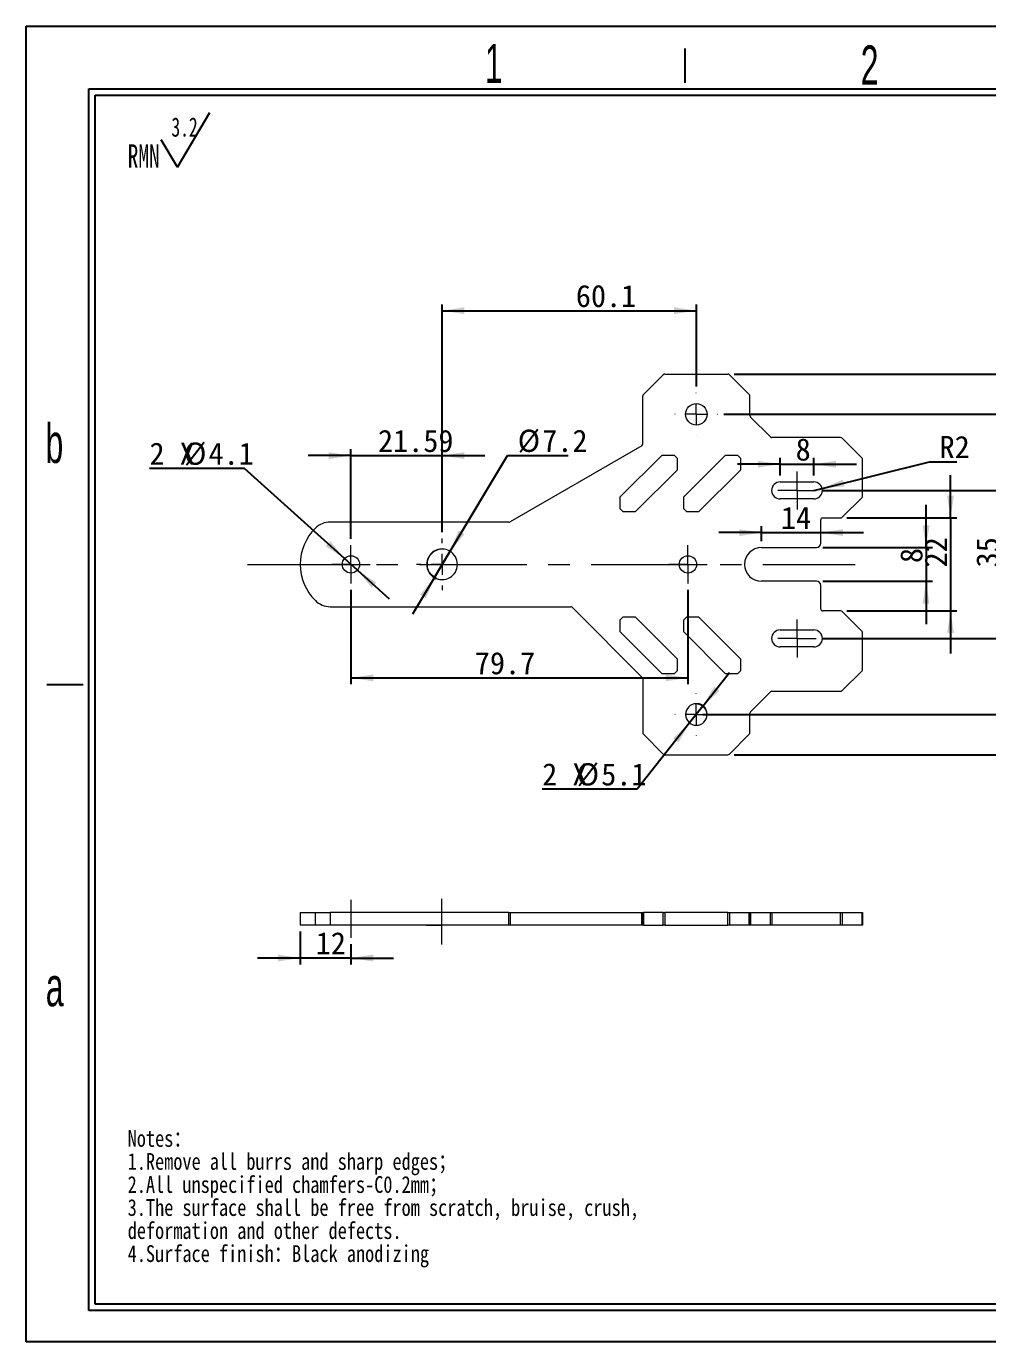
# Model space of a CAD drawing. Header units: millimetres. Extents: x 2 to 295, y 1 to 209.
# Drawn here: x 1.8 to 153.4, y 1.3 to 208.7 of the extents above; entities that cross this region are included whole.
import ezdxf

# ---------------------------------------------------------------- set-up
doc = ezdxf.new("R2010")
doc.units = ezdxf.units.MM
doc.linetypes.add('CENTER', pattern=[10.16, 6.35, -1.27, 1.27, -1.27])
doc.linetypes.add('CENTERX2', pattern=[20.32, 12.7, -2.54, 2.54, -2.54])
doc.layers.add('DIM', color=5, linetype='Continuous')
doc.layers.add('SLD-0', color=179, linetype='Continuous')
doc.layers.add('中心线', color=1, linetype='CENTER', lineweight=15)
doc.styles.add('SLDTEXTSTYLE0', font='SIMSUN.TTC', dxfattribs={"width": 0.67})
doc.styles.add('SLDTEXTSTYLE14', font='SIMSUN.TTC')
doc.styles.add('SLDTEXTSTYLE2', font='SIMSUN.TTC', dxfattribs={"width": 0.8, "bigfont": 'bigfont'})
doc.styles.add('SLDTEXTSTYLE3', font='SIMSUN.TTC', dxfattribs={"width": 0.8})
doc.styles.add('SLDTEXTSTYLE6', font='GOTHIC.TTF', dxfattribs={"width": 0.61171})
doc.dimstyles.new('SLDDIMSTYLE0', dxfattribs={"dimtxt": 3.5, "dimasz": 3.5, "dimexe": 0, "dimexo": 0.0625, "dimgap": 0.875, "dimtad": 2, "dimlfac": 1.5, "dimrnd": 1e-09, "dimzin": 12, "dimdsep": 46, "dimtxsty": 'SLDTEXTSTYLE0', "dimsah": 1, "dimcen": 0.09, "dimadec": 0, "dimazin": 3, "dimtfac": 1, "dimtofl": 0, "dimtmove": 0, "dimatfit": 3, "dimfxl": 0, "dimfrac": 2, "dimtolj": 1, "dimtzin": 12, "dimarcsym": 0})
doc.dimstyles.new('SLDDIMSTYLE1', dxfattribs={"dimtxt": 3.5, "dimasz": 3.5, "dimexe": 0, "dimexo": 0.0625, "dimgap": 0.875, "dimtad": 2, "dimlfac": 1.5, "dimrnd": 1e-09, "dimzin": 12, "dimdsep": 46, "dimtxsty": 'SLDTEXTSTYLE0', "dimsah": 1, "dimcen": 0.09, "dimadec": 0, "dimazin": 3, "dimtfac": 1, "dimtmove": 0, "dimatfit": 0, "dimfxl": 0, "dimfrac": 2, "dimtolj": 1, "dimtzin": 12, "dimarcsym": 0})
doc.dimstyles.new('SLDDIMSTYLE2', dxfattribs={"dimtxt": 3.5, "dimasz": 3.5, "dimexe": 0, "dimexo": 0.0625, "dimgap": 0.875, "dimtad": 0, "dimtih": 1, "dimtoh": 1, "dimlfac": 1.5, "dimrnd": 1e-09, "dimzin": 12, "dimdsep": 46, "dimtxsty": 'SLDTEXTSTYLE0', "dimsah": 1, "dimcen": 0, "dimadec": 0, "dimazin": 3, "dimtfac": 1, "dimtofl": 0, "dimtmove": 0, "dimatfit": 3, "dimfxl": 0, "dimfrac": 2, "dimtolj": 1, "dimtzin": 12, "dimarcsym": 0})
doc.dimstyles.new('SLDDIMSTYLE3', dxfattribs={"dimtxt": 3.5, "dimasz": 3.5, "dimexe": 0, "dimexo": 0.0625, "dimgap": 0.875, "dimtad": 0, "dimtih": 1, "dimtoh": 1, "dimlfac": 1.5, "dimrnd": 1e-09, "dimzin": 12, "dimdsep": 46, "dimtxsty": 'SLDTEXTSTYLE0', "dimsah": 1, "dimcen": 0, "dimadec": 0, "dimazin": 3, "dimtfac": 1, "dimtmove": 0, "dimatfit": 3, "dimfxl": 0, "dimfrac": 2, "dimtolj": 1, "dimtzin": 12, "dimarcsym": 0})
doc.dimstyles.new('SLDDIMSTYLE4', dxfattribs={"dimtxt": 3.5, "dimasz": 3.5, "dimexe": 0, "dimexo": 0.0625, "dimgap": 0.875, "dimtad": 0, "dimtih": 1, "dimtoh": 1, "dimlfac": 1.5, "dimrnd": 1e-09, "dimzin": 12, "dimdsep": 46, "dimtxsty": 'SLDTEXTSTYLE0', "dimsah": 1, "dimcen": 0, "dimadec": 0, "dimazin": 3, "dimtfac": 1, "dimtmove": 0, "dimatfit": 3, "dimfxl": 0, "dimfrac": 2, "dimtolj": 1, "dimtzin": 12, "dimarcsym": 0})

# ---------------------------------------------------------------- blocks, each defined once
blk = doc.blocks.new('SW_NOTE_0')
at = {"layer": 'SLD-0', "color": 0}
for q in [(12.98, 9.35), (5.31, 5.02)]:
    blk.add_line((7.87, 0.69), q, dxfattribs=at)
at = {"layer": 'SLD-0', "color": 0, "attachment_point": 1, "style": 'SLDTEXTSTYLE0'}
for s, insert, char_height in [('3.2', (6.9, 8.55), 3.032), ('RMN', (0, 4.31), 3.704)]:
    blk.add_mtext(s, dxfattribs=dict(at, insert=insert, char_height=char_height))
blk = doc.blocks.new('SW_NOTE_1')
at = {"layer": 'SLD-0', "color": 0, "char_height": 2.6458, "attachment_point": 1}
for s, insert, style in [('Notes\\M+18146', (0, 3.08), 'SLDTEXTSTYLE2'), ('1.Remove all burrs and sharp edges\\M+18147', (0, -0.55), 'SLDTEXTSTYLE2'), ('2.All unspecified chamfers-C0.2mm\\M+18147', (0, -4.19), 'SLDTEXTSTYLE2'), ('3.The surface shall be free from scratch, bruise, crush, ', (0, -7.82), 'SLDTEXTSTYLE3'), ('deformation and other defects.', (0, -11.45), 'SLDTEXTSTYLE3'), ('4.Surface finish\\M+18146Black anodizing', (0, -15.08), 'SLDTEXTSTYLE2')]:
    blk.add_mtext(s, dxfattribs=dict(at, insert=insert, style=style))
blk = doc.blocks.new('_D')
at = {"layer": 'DIM'}
for p, q in [((67.4, 128.91), (67.4, 164.84)), ((67.4, 163.84), (107.47, 163.84)), ((107.47, 151.87), (107.47, 164.84))]:
    blk.add_line(p, q, dxfattribs=at)
for points in [[(67.4, 163.84), (70.9, 163.3), (70.9, 164.38)], [(107.47, 163.84), (103.97, 164.38), (103.97, 163.3)]]:
    blk.add_solid(points, dxfattribs=at)
at = {"layer": 'DIM', "insert": (88.47, 167.91), "char_height": 3.5, "attachment_point": 1, "style": 'SLDTEXTSTYLE14'}
blk.add_mtext('60.1', dxfattribs=at)
blk = doc.blocks.new('_D_1')
at = {"layer": 'DIM'}
for p, q in [((53.01, 119.81), (53.01, 104.95)), ((106.14, 119.81), (106.14, 104.95)), ((53.01, 105.95), (106.14, 105.95))]:
    blk.add_line(p, q, dxfattribs=at)
for points in [[(53.01, 105.95), (56.51, 105.41), (56.51, 106.49)], [(106.14, 105.95), (102.64, 106.49), (102.64, 105.41)]]:
    blk.add_solid(points, dxfattribs=at)
at = {"layer": 'DIM', "insert": (72.54, 110.02), "char_height": 3.5, "attachment_point": 1, "style": 'SLDTEXTSTYLE14'}
blk.add_mtext('79.7', dxfattribs=at)
blk = doc.blocks.new('_D_2')
at = {"layer": 'DIM'}
for p, q in [((111.83, 147.51), (160.72, 147.51)), ((159.72, 147.51), (159.72, 100.17)), ((108.47, 100.17), (160.72, 100.17))]:
    blk.add_line(p, q, dxfattribs=at)
for points in [[(159.72, 147.51), (159.18, 144.01), (160.26, 144.01)], [(159.72, 100.17), (160.26, 103.67), (159.18, 103.67)]]:
    blk.add_solid(points, dxfattribs=at)
at = {"layer": 'DIM', "insert": (155.65, 123.37), "char_height": 3.5, "attachment_point": 1, "rotation": 90, "style": 'SLDTEXTSTYLE14'}
blk.add_mtext('71', dxfattribs=at)
blk = doc.blocks.new('_D_3')
at = {"layer": 'DIM'}
for p, q in [((113.44, 153.84), (168.17, 153.84)), ((167.17, 153.84), (167.17, 93.84)), ((113.44, 93.84), (168.17, 93.84))]:
    blk.add_line(p, q, dxfattribs=at)
for points in [[(167.17, 153.84), (166.64, 150.34), (167.71, 150.34)], [(167.17, 93.84), (167.71, 97.34), (166.64, 97.34)]]:
    blk.add_solid(points, dxfattribs=at)
at = {"layer": 'DIM', "insert": (163.1, 123.37), "char_height": 3.5, "attachment_point": 1, "rotation": 90, "style": 'SLDTEXTSTYLE14'}
blk.add_mtext('90', dxfattribs=at)
blk = doc.blocks.new('_D_4')
at = {"layer": 'DIM'}
for p, q in [((120.68, 139.64), (113.95, 139.64)), ((120.68, 137.84), (120.68, 140.64)), ((120.68, 139.64), (126.01, 139.64)), ((126.01, 137.84), (126.01, 140.64)), ((126.01, 139.64), (132.74, 139.64))]:
    blk.add_line(p, q, dxfattribs=at)
for points in [[(120.68, 139.64), (117.18, 140.17), (117.18, 139.1)], [(126.01, 139.64), (129.51, 139.1), (129.51, 140.17)]]:
    blk.add_solid(points, dxfattribs=at)
at = {"layer": 'DIM', "insert": (123.13, 143.71), "char_height": 3.5, "attachment_point": 1, "style": 'SLDTEXTSTYLE14'}
blk.add_mtext('8', dxfattribs=at)
blk = doc.blocks.new('_D_5')
at = {"layer": 'DIM'}
for p, q in [((127.31, 135.83), (144.23, 140.02)), ((144.23, 140.02), (148.54, 140.02)), ((126.01, 135.51), (127.31, 135.83))]:
    blk.add_line(p, q, dxfattribs=at)
blk.add_solid([(127.31, 135.83), (130.83, 136.15), (130.58, 137.19)], dxfattribs=at)
at = {"layer": 'DIM', "insert": (145.82, 144.1), "char_height": 3.5, "attachment_point": 1, "style": 'SLDTEXTSTYLE14'}
blk.add_mtext('R2', dxfattribs=at)
blk = doc.blocks.new('_D_6')
at = {"layer": 'DIM'}
for p, q in [((143.69, 126.51), (143.69, 133.24)), ((127.41, 126.51), (144.69, 126.51)), ((143.69, 126.51), (143.69, 121.17)), ((127.41, 121.17), (144.69, 121.17)), ((143.69, 121.17), (143.69, 114.44))]:
    blk.add_line(p, q, dxfattribs=at)
for points in [[(143.69, 126.51), (144.23, 130.01), (143.16, 130.01)], [(143.69, 121.17), (143.16, 117.67), (144.23, 117.67)]]:
    blk.add_solid(points, dxfattribs=at)
at = {"layer": 'DIM', "insert": (139.62, 124.05), "char_height": 3.5, "attachment_point": 1, "rotation": 90, "style": 'SLDTEXTSTYLE14'}
blk.add_mtext('8', dxfattribs=at)
blk = doc.blocks.new('_D_7')
at = {"layer": 'DIM'}
for p, q in [((147.56, 131.17), (147.56, 137.9)), ((131.22, 131.17), (148.56, 131.17)), ((147.56, 131.17), (147.56, 116.51)), ((131.22, 116.51), (148.56, 116.51)), ((147.56, 116.51), (147.56, 109.78))]:
    blk.add_line(p, q, dxfattribs=at)
for points in [[(147.56, 131.17), (148.09, 134.67), (147.02, 134.67)], [(147.56, 116.51), (147.02, 113.01), (148.09, 113.01)]]:
    blk.add_solid(points, dxfattribs=at)
at = {"layer": 'DIM', "insert": (143.48, 123.37), "char_height": 3.5, "attachment_point": 1, "rotation": 90, "style": 'SLDTEXTSTYLE14'}
blk.add_mtext('22', dxfattribs=at)
blk = doc.blocks.new('_D_8')
at = {"layer": 'DIM'}
for p, q in [((117.75, 128.85), (111.02, 128.85)), ((117.75, 127.51), (117.75, 129.85)), ((117.75, 128.85), (127.08, 128.85)), ((127.08, 128.85), (133.81, 128.85))]:
    blk.add_line(p, q, dxfattribs=at)
for points in [[(117.75, 128.85), (114.25, 129.39), (114.25, 128.31)], [(127.08, 128.85), (130.58, 128.31), (130.58, 129.39)]]:
    blk.add_solid(points, dxfattribs=at)
at = {"layer": 'DIM', "insert": (120.8, 132.92), "char_height": 3.5, "attachment_point": 1, "style": 'SLDTEXTSTYLE14'}
blk.add_mtext('14', dxfattribs=at)
blk = doc.blocks.new('_D_9')
at = {"layer": 'DIM'}
for p, q in [((53.01, 127.87), (53.01, 141.99)), ((67.4, 128.91), (67.4, 141.99)), ((53.01, 140.99), (46.28, 140.99)), ((53.01, 140.99), (67.4, 140.99)), ((67.4, 140.99), (74.13, 140.99))]:
    blk.add_line(p, q, dxfattribs=at)
for points in [[(53.01, 140.99), (49.51, 141.53), (49.51, 140.45)], [(67.4, 140.99), (70.9, 140.45), (70.9, 141.53)]]:
    blk.add_solid(points, dxfattribs=at)
at = {"layer": 'DIM', "insert": (57.27, 145.06), "char_height": 3.5, "attachment_point": 1, "style": 'SLDTEXTSTYLE14'}
blk.add_mtext('21.59', dxfattribs=at)
blk = doc.blocks.new('_D_10')
at = {"layer": 'DIM'}
for p, q in [((68.64, 125.9), (77.71, 141.01)), ((77.71, 141.01), (87.25, 141.01)), ((66.17, 121.78), (68.64, 125.9)), ((66.17, 121.78), (62.7, 116.01))]:
    blk.add_line(p, q, dxfattribs=at)
blk.add_arc((67.4, 123.84), 2.4, 216.4005, 246.5843, dxfattribs=at)
for points in [[(68.64, 125.9), (70.9, 128.62), (69.98, 129.18)], [(66.17, 121.78), (63.9, 119.06), (64.83, 118.51)]]:
    blk.add_solid(points, dxfattribs=at)
at = {"layer": 'DIM', "char_height": 3.5, "attachment_point": 1, "style": 'SLDTEXTSTYLE14'}
for s, insert in [('%%c', (79.3, 145.08)), ('7.2', (83.17, 145.08))]:
    blk.add_mtext(s, dxfattribs=dict(at, insert=insert))
blk = doc.blocks.new('_D_11')
at = {"layer": 'DIM'}
for p, q in [((36.22, 138.98), (21.24, 138.98)), ((51.99, 124.76), (36.22, 138.98)), ((54.02, 122.93), (51.99, 124.76)), ((54.02, 122.93), (59.02, 118.42))]:
    blk.add_line(p, q, dxfattribs=at)
for points in [[(51.99, 124.76), (49.75, 127.5), (49.03, 126.7)], [(54.02, 122.93), (56.26, 120.18), (56.98, 120.98)]]:
    blk.add_solid(points, dxfattribs=at)
at = {"layer": 'DIM', "char_height": 3.5, "attachment_point": 1, "style": 'SLDTEXTSTYLE14'}
for s, insert in [('%%c', (26.68, 143.05)), ('2 X ', (21.24, 143.05)), ('4.1', (30.55, 143.05))]:
    blk.add_mtext(s, dxfattribs=dict(at, insert=insert))
blk = doc.blocks.new('_D_12')
at = {"layer": 'DIM'}
for p, q in [((108.52, 101.51), (112.71, 106.78)), ((108.52, 101.51), (106.41, 98.84)), ((106.41, 98.84), (98.14, 88.42)), ((98.14, 88.42), (83.16, 88.42))]:
    blk.add_line(p, q, dxfattribs=at)
blk.add_arc((107.47, 100.17), 1.7, 30.4655, 82.0542, dxfattribs=at)
for points in [[(108.52, 101.51), (111.12, 103.91), (110.28, 104.58)], [(106.41, 98.84), (103.81, 96.43), (104.66, 95.77)]]:
    blk.add_solid(points, dxfattribs=at)
at = {"layer": 'DIM', "char_height": 3.5, "attachment_point": 1, "style": 'SLDTEXTSTYLE14'}
for s, insert in [('2 X ', (83.16, 92.49)), ('%%c', (88.6, 92.49)), ('5.1', (92.47, 92.49))]:
    blk.add_mtext(s, dxfattribs=dict(at, insert=insert))
blk = doc.blocks.new('_D_13')
at = {"layer": 'DIM'}
for p, q in [((127.35, 135.51), (156.69, 135.51)), ((155.69, 135.51), (155.69, 112.17)), ((127.35, 112.17), (156.69, 112.17))]:
    blk.add_line(p, q, dxfattribs=at)
for points in [[(155.69, 135.51), (155.16, 132.01), (156.23, 132.01)], [(155.69, 112.17), (156.23, 115.67), (155.16, 115.67)]]:
    blk.add_solid(points, dxfattribs=at)
at = {"layer": 'DIM', "insert": (151.62, 123.37), "char_height": 3.5, "attachment_point": 1, "rotation": 90, "style": 'SLDTEXTSTYLE14'}
blk.add_mtext('35', dxfattribs=at)
blk = doc.blocks.new('SW_CENTERMARKSYMBOL_0')
at = {"layer": '中心线', "color": 0}
for p, q in [((0, 1.67), (0, 3.03)), ((-1.67, 0), (-3.03, 0)), ((0, 0), (-1.67, 0)), ((0, 0), (0, 1.67)), ((0, 0), (0, -1.67)), ((0, 0), (1.67, 0)), ((1.67, 0), (3.03, 0)), ((0, -1.67), (0, -3.03))]:
    blk.add_line(p, q, dxfattribs=at)
blk = doc.blocks.new('SW_CENTERMARKSYMBOL_1')
at = {"layer": '中心线', "color": 0}
for p, q in [((0, 3.33), (0, 3.37)), ((-3.33, 0), (-3.37, 0)), ((0, 0), (-1.67, 0)), ((0, 0), (0, 1.67)), ((0, 0), (0, -1.67)), ((0, 0), (1.67, 0)), ((3.33, 0), (3.37, 0)), ((0, -3.33), (0, -3.37))]:
    blk.add_line(p, q, dxfattribs=at)
blk = doc.blocks.new('SW_CENTERMARKSYMBOL_2')
at = {"layer": '中心线', "color": 0}
for p, q in [((0, 1.67), (0, 3)), ((-1.67, 0), (-3, 0)), ((0, 0), (-1.67, 0)), ((0, 0), (0, 1.67)), ((0, 0), (1.67, 0)), ((0, 0), (0, -1.67)), ((1.67, 0), (3, 0)), ((0, -1.67), (0, -3))]:
    blk.add_line(p, q, dxfattribs=at)
blk = doc.blocks.new('SW_CENTERMARKSYMBOL_3')
at = {"layer": '中心线', "color": 0}
for p, q in [((0, 1.67), (0, 3)), ((-1.67, 0), (-3, 0)), ((0, 0), (-1.67, 0)), ((0, 0), (0, 1.67)), ((0, 0), (1.67, 0)), ((0, 0), (0, -1.67)), ((1.67, 0), (3, 0)), ((0, -1.67), (0, -3))]:
    blk.add_line(p, q, dxfattribs=at)
blk = doc.blocks.new('SW_CENTERMARKSYMBOL_4')
at = {"layer": '中心线', "color": 0}
for p, q in [((0, 1.67), (0, 3.03)), ((-1.67, 0), (-3.03, 0)), ((0, 0), (-1.67, 0)), ((0, 0), (0, 1.67)), ((0, 0), (0, -1.67)), ((0, 0), (1.67, 0)), ((1.67, 0), (3.03, 0)), ((0, -1.67), (0, -3.03))]:
    blk.add_line(p, q, dxfattribs=at)
blk = doc.blocks.new('SW_CENTERMARKSYMBOL_5')
at = {"layer": '中心线', "color": 0}
for p, q in [((0, 3.33), (0, 4.07)), ((-3.33, 0), (-4.07, 0)), ((0, 0), (-1.67, 0)), ((0, 0), (0, 1.67)), ((0, 0), (0, -1.67)), ((0, 0), (1.67, 0)), ((3.33, 0), (4.07, 0)), ((0, -3.33), (0, -4.07))]:
    blk.add_line(p, q, dxfattribs=at)
blk = doc.blocks.new('SW_CENTERMARKSYMBOL_6')
at = {"layer": '中心线', "color": 0}
for p, q in [((0, 3.33), (0, 3.37)), ((-3.33, 0), (-3.37, 0)), ((0, 0), (-1.67, 0)), ((0, 0), (0, 1.67)), ((0, 0), (0, -1.67)), ((0, 0), (1.67, 0)), ((3.33, 0), (3.37, 0)), ((0, -3.33), (0, -3.37))]:
    blk.add_line(p, q, dxfattribs=at)
blk = doc.blocks.new('_D_15')
at = {"layer": 'DIM'}
for p, q in [((45.01, 65.98), (45.01, 60.78)), ((53.01, 63.98), (53.01, 60.78)), ((45.01, 61.78), (38.28, 61.78)), ((53.01, 61.78), (45.01, 61.78)), ((53.01, 61.78), (59.74, 61.78))]:
    blk.add_line(p, q, dxfattribs=at)
for points in [[(45.01, 61.78), (41.51, 62.32), (41.51, 61.24)], [(53.01, 61.78), (56.51, 61.24), (56.51, 62.32)]]:
    blk.add_solid(points, dxfattribs=at)
at = {"layer": 'DIM', "insert": (47.45, 65.86), "char_height": 3.5, "attachment_point": 1, "style": 'SLDTEXTSTYLE14'}
blk.add_mtext('12', dxfattribs=at)

msp = doc.modelspace()

# ---------------------------------------------------------------- linework, layer by layer
at = {"color": 7, "linetype": 'Continuous', "lineweight": 15}
for p, q in [((99.125, 150.6051), (102.2631, 153.7432)), ((102.4988, 153.8408), (112.4388, 153.8408)), ((115.8126, 150.6051), (112.6745, 153.7432)), ((99.0274, 142.8309), (99.0274, 150.3694)), ((115.9102, 147.3122), (115.9102, 150.3694)), ((119.1459, 143.9385), (116.0078, 147.0765)), ((130.2227, 143.8408), (119.3816, 143.8408)), ((133.5964, 140.6051), (130.4584, 143.7432)), ((98.8607, 142.5422), (78.0933, 130.5522)), ((95.4771, 134.474), (102.0767, 141.0737)), ((102.0767, 141.0737), (103.9623, 141.0737)), ((103.9623, 141.0737), (104.4337, 140.6023)), ((105.4771, 134.474), (112.0767, 141.0737)), ((112.0767, 141.0737), (113.9623, 141.0737)), ((113.9623, 141.0737), (114.4337, 140.6023)), ((104.4337, 140.6023), (104.4337, 138.7166)), ((114.4337, 140.6023), (114.4337, 138.7166)), ((133.6941, 134.6456), (133.6941, 140.3694)), ((104.4337, 138.7166), (97.8341, 132.117)), ((114.4337, 138.7166), (107.8341, 132.117)), ((120.6807, 136.8408), (126.0141, 136.8408)), ((95.4771, 132.5884), (95.4771, 134.474)), ((105.4771, 132.5884), (105.4771, 134.474)), ((126.0141, 134.1742), (120.6807, 134.1742)), ((130.4584, 131.2718), (133.5964, 134.4099)), ((95.9485, 132.117), (95.4771, 132.5884)), ((97.8341, 132.117), (95.9485, 132.117)), ((105.9485, 132.117), (105.4771, 132.5884)), ((107.8341, 132.117), (105.9485, 132.117)), ((127.0807, 127.1742), (127.0807, 130.8408)), ((127.4141, 131.1742), (130.2227, 131.1742)), ((77.9266, 130.5075), (49.7398, 130.5075)), ((117.7474, 126.5075), (126.4141, 126.5075)), ((126.4141, 121.1742), (117.7474, 121.1742)), ((127.0807, 116.8408), (127.0807, 120.5075)), ((49.7398, 117.1742), (87.6385, 117.1742)), ((87.8742, 117.0765), (98.9298, 106.021)), ((130.2227, 116.5075), (127.4141, 116.5075)), ((133.5964, 113.2718), (130.4584, 116.4099)), ((95.4771, 115.0933), (95.9485, 115.5647)), ((95.4771, 113.2077), (95.4771, 115.0933)), ((95.9485, 115.5647), (97.8341, 115.5647)), ((97.8341, 115.5647), (104.4337, 108.965)), ((105.4771, 115.0933), (105.9485, 115.5647)), ((105.4771, 113.2077), (105.4771, 115.0933)), ((105.9485, 115.5647), (107.8341, 115.5647)), ((107.8341, 115.5647), (114.4337, 108.965)), ((102.0767, 106.608), (95.4771, 113.2077)), ((112.0767, 106.608), (105.4771, 113.2077)), ((120.6807, 113.5075), (126.0141, 113.5075)), ((133.6941, 107.3122), (133.6941, 113.0361)), ((126.0141, 110.8408), (120.6807, 110.8408)), ((104.4337, 108.965), (104.4337, 107.0794)), ((114.4337, 108.965), (114.4337, 107.0794)), ((99.0274, 105.7853), (99.0274, 97.3122)), ((103.9623, 106.608), (102.0767, 106.608)), ((104.4337, 107.0794), (103.9623, 106.608)), ((113.9623, 106.608), (112.0767, 106.608)), ((114.4337, 107.0794), (113.9623, 106.608)), ((130.4584, 103.9385), (133.5964, 107.0765)), ((116.0078, 100.6051), (119.1459, 103.7432)), ((119.3816, 103.8408), (130.2227, 103.8408)), ((115.9102, 97.3122), (115.9102, 100.3694)), ((102.2631, 93.9385), (99.125, 97.0765)), ((112.6745, 93.9385), (115.8126, 97.0765)), ((102.4988, 93.8408), (112.4388, 93.8408)), ((45.0058, 68.9801), (45.0058, 66.9801)), ((45.0058, 68.9801), (47.407, 68.9801)), ((47.407, 66.9801), (47.407, 68.9801)), ((47.407, 68.9801), (49.7398, 68.9801)), ((49.7398, 68.9801), (49.7398, 66.9801)), ((77.9266, 68.9801), (49.7398, 68.9801)), ((77.9266, 66.9801), (77.9266, 68.9801)), ((77.9266, 68.9801), (78.0933, 68.9801)), ((78.0933, 68.9801), (78.0933, 66.9801)), ((78.0933, 68.9801), (98.8607, 68.9801)), ((98.8607, 66.9801), (98.8607, 68.9801)), ((98.8607, 68.9801), (99.0274, 68.9801)), ((99.0274, 66.9801), (99.0274, 68.9801)), ((99.0274, 68.9801), (99.125, 68.9801)), ((99.125, 68.9801), (99.125, 66.9801)), ((102.2631, 68.9801), (99.125, 68.9801)), ((102.2631, 66.9801), (102.2631, 68.9801)), ((102.2631, 68.9801), (102.4988, 68.9801)), ((102.4988, 68.9801), (102.4988, 66.9801)), ((112.4388, 68.9801), (102.4988, 68.9801)), ((112.4388, 66.9801), (112.4388, 68.9801)), ((112.4388, 68.9801), (112.6745, 68.9801)), ((112.6745, 68.9801), (112.6745, 66.9801)), ((112.6745, 68.9801), (115.8126, 68.9801)), ((115.8126, 66.9801), (115.8126, 68.9801)), ((115.8126, 68.9801), (115.9102, 68.9801)), ((115.9102, 68.9801), (115.9102, 66.9801)), ((115.9102, 68.9801), (116.0078, 68.9801)), ((116.0078, 68.9801), (116.0078, 66.9801)), ((116.0078, 68.9801), (119.1459, 68.9801)), ((119.1459, 66.9801), (119.1459, 68.9801)), ((119.1459, 68.9801), (119.3816, 68.9801)), ((119.3816, 68.9801), (119.3816, 66.9801)), ((119.3816, 68.9801), (130.2227, 68.9801)), ((130.2227, 66.9801), (130.2227, 68.9801)), ((130.2227, 68.9801), (130.4584, 68.9801)), ((130.4584, 68.9801), (130.4584, 66.9801)), ((130.4584, 68.9801), (133.5964, 68.9801)), ((133.5964, 66.9801), (133.5964, 68.9801)), ((133.5964, 68.9801), (133.6941, 68.9801)), ((133.6941, 68.9801), (133.6941, 66.9801)), ((47.407, 66.9801), (45.0058, 66.9801)), ((49.7398, 66.9801), (47.407, 66.9801)), ((77.9266, 66.9801), (49.7398, 66.9801)), ((64.9341, 66.9801), (64.9341, 66.9801)), ((64.9341, 66.9801), (67.3674, 66.9801)), ((67.3674, 66.9801), (67.3674, 66.9801)), ((78.0933, 66.9801), (77.9266, 66.9801)), ((98.8607, 66.9801), (78.0933, 66.9801)), ((99.0274, 66.9801), (98.8607, 66.9801)), ((99.125, 66.9801), (99.0274, 66.9801)), ((99.125, 66.9801), (102.2631, 66.9801)), ((102.4988, 66.9801), (102.2631, 66.9801)), ((102.4988, 66.9801), (112.4388, 66.9801)), ((112.6745, 66.9801), (112.4388, 66.9801)), ((115.8126, 66.9801), (112.6745, 66.9801)), ((115.9102, 66.9801), (115.8126, 66.9801)), ((116.0078, 66.9801), (115.9102, 66.9801)), ((119.1459, 66.9801), (116.0078, 66.9801)), ((119.3816, 66.9801), (119.1459, 66.9801)), ((130.2227, 66.9801), (119.3816, 66.9801)), ((130.4584, 66.9801), (130.2227, 66.9801)), ((133.5964, 66.9801), (130.4584, 66.9801)), ((133.6941, 66.9801), (133.5964, 66.9801))]:
    msp.add_line(p, q, dxfattribs=at)
for centre, radius in [((107.4674, 147.5075), 1.7), ((53.0058, 123.8408), 1.3667), ((106.1391, 123.8408), 1.3667)]:
    msp.add_circle(centre, radius, dxfattribs=at)
for centre, radius, start, end in [((102.4988, 153.5075), 0.3333, 90, 135), ((112.4388, 153.5075), 0.3333, 45, 90), ((99.3607, 150.3694), 0.3333, 135, 180), ((115.5769, 150.3694), 0.3333, 0, 45), ((116.2435, 147.3122), 0.3333, 180, 225), ((119.3816, 144.1742), 0.3333, 225, 270), ((130.2227, 143.5075), 0.3333, 45, 90), ((98.6941, 142.8309), 0.3333, 300, 0), ((133.3607, 140.3694), 0.3333, 0, 45), ((120.6807, 135.5075), 1.3333, 90, 270), ((126.0141, 135.5075), 1.3333, 270, 90), ((133.3607, 134.6456), 0.3333, 315, 0), ((127.4141, 130.8408), 0.3333, 90, 180), ((130.2227, 131.5075), 0.3333, 270, 315), ((53.0058, 123.8408), 8, 134.415309, 225.584691), ((49.7398, 127.1742), 3.3333, 90, 134.415309), ((77.9266, 130.8408), 0.3333, 270, 300), ((117.7474, 123.8408), 2.6667, 90, 270), ((126.4141, 127.1742), 0.6667, 270, 0), ((67.3341, 123.8408), 2.4, 89.2042, 270.7958), ((67.4007, 123.8408), 2.4, 90.7958, 269.2042), ((67.4007, 123.8408), 2.4, 269.2042, 90.7958), ((126.4141, 120.5075), 0.6667, 0, 90), ((49.7398, 120.5075), 3.3333, 225.584691, 270), ((87.6385, 116.8408), 0.3333, 45, 90), ((127.4141, 116.8408), 0.3333, 180, 270), ((130.2227, 116.1742), 0.3333, 45, 90), ((120.6807, 112.1742), 1.3333, 90, 270), ((126.0141, 112.1742), 1.3333, 270, 90), ((133.3607, 113.0361), 0.3333, 0, 45), ((98.6941, 105.7853), 0.3333, 0, 45), ((133.3607, 107.3122), 0.3333, 315, 0), ((119.3816, 103.5075), 0.3333, 90, 135), ((130.2227, 104.1742), 0.3333, 270, 315), ((107.4674, 100.1742), 1.7, 0, 180), ((107.4674, 100.1742), 1.7, 180, 0), ((116.2435, 100.3694), 0.3333, 135, 180), ((99.3607, 97.3122), 0.3333, 180, 225), ((115.5769, 97.3122), 0.3333, 315, 0), ((102.4988, 94.1742), 0.3333, 225, 270), ((112.4388, 94.1742), 0.3333, 270, 315)]:
    msp.add_arc(centre, radius, start, end, dxfattribs=at)
at = {"layer": 'SLD-0'}
for p, q in [((1.812, 208.6737), (295.1066, 208.6737)), ((1.812, 1.2938), (1.812, 208.6737)), ((12.6748, 7.2189), (12.6748, 197.811)), ((12.6748, 197.811), (289.1814, 197.811)), ((289.1814, 7.2189), (12.6748, 7.2189)), ((295.1066, 1.2938), (1.812, 1.2938))]:
    msp.add_line(p, q, dxfattribs=at)
at = {"layer": 'SLD-0', "color": 6, "linetype": 'Continuous'}
for p, q in [((105.701, 199.786), (105.701, 205.1695)), ((11.6873, 6.2314), (11.6873, 198.7985)), ((11.6873, 198.7985), (290.1689, 198.7985)), ((10.8046, 104.8527), (5.0681, 104.8527)), ((290.1689, 6.2314), (11.6873, 6.2314))]:
    msp.add_line(p, q, dxfattribs=at)
at = {"layer": '中心线', "linetype": 'CENTERX2', "lineweight": 0, "ltscale": 1.333333}
for p, q in [((36.6976, 123.8408), (132.5212, 123.8408)), ((53.0058, 70.9801), (53.0058, 64.9801)), ((67.3341, 63.9037), (67.3341, 71.1327))]:
    msp.add_line(p, q, dxfattribs=at)

# ---------------------------------------------------------------- block references
at = {"layer": 'SLD-0'}
msp.add_blockref('SW_NOTE_0', (17.795, 185.7588), dxfattribs=at)
at = {"layer": 'SLD-0', "color": 5}
msp.add_blockref('SW_NOTE_1', (17.795, 31.5884), dxfattribs=at)
at = {"layer": '中心线'}
for name, p in [('SW_CENTERMARKSYMBOL_1', (107.4674, 147.5075)), ('SW_CENTERMARKSYMBOL_2', (123.3474, 135.5075)), ('SW_CENTERMARKSYMBOL_0', (53.0058, 123.8408)), ('SW_CENTERMARKSYMBOL_5', (67.4007, 123.8408)), ('SW_CENTERMARKSYMBOL_4', (106.1391, 123.8408)), ('SW_CENTERMARKSYMBOL_3', (123.3474, 112.1742)), ('SW_CENTERMARKSYMBOL_6', (107.4674, 100.1742))]:
    msp.add_blockref(name, p, dxfattribs=at)

# ---------------------------------------------------------------- texts
at = {"layer": 'SLD-0', "char_height": 6.172, "attachment_point": 1, "style": 'SLDTEXTSTYLE6'}
for s, insert in [('1', (74.111, 205.8988)), ('2', (133.3881, 205.6552)), ('b', (4.8346, 146.0194)), ('a', (4.8798, 60.3511))]:
    msp.add_mtext(s, dxfattribs=dict(at, insert=insert))

# ---------------------------------------------------------------- dimensions: what is measured, and where the dimension line sits
at = {"layer": 'DIM'}
for base, p1, p2, dimstyle, picture, middle in [((107.4674, 163.8408), (67.4007, 127.9075), (107.4674, 150.8742), 'SLDDIMSTYLE0', '_D', (91.1876, 163.8408)), ((67.4007, 140.9897), (53.0058, 126.8742), (67.4007, 127.9075), 'SLDDIMSTYLE1', '_D_9', (60.6709, 140.9897)), ((126.0141, 139.6365), (120.6807, 136.8408), (126.0141, 136.8408), 'SLDDIMSTYLE1', '_D_4', (123.8073, 139.6365)), ((127.0807, 128.847), (117.7474, 126.5075), (127.0807, 127.1742), 'SLDDIMSTYLE1', '_D_8', (122.1568, 128.847)), ((106.1391, 105.9508), (53.0058, 120.8075), (106.1391, 120.8075), 'SLDDIMSTYLE0', '_D_1', (75.2601, 105.9508)), ((45.0058, 61.7831), (53.0058, 64.9801), (45.0058, 66.9801), 'SLDDIMSTYLE1', '_D_15', (48.8067, 61.7831))]:
    dim = msp.add_linear_dim(base=base, p1=p1, p2=p2, dimstyle=dimstyle, dxfattribs=at)
    dim.commit()
    dim.dimension.update_dxf_attribs({"geometry": picture, "text_midpoint": middle, "dimtype": 160})
for base, p1, p2, dimstyle, picture, middle in [((167.174, 93.8408), (112.4388, 153.8408), (112.4388, 93.8408), 'SLDDIMSTYLE0', '_D_3', (167.174, 124.7309)), ((159.7223, 100.1742), (110.8341, 147.5075), (107.4674, 100.1742), 'SLDDIMSTYLE0', '_D_2', (159.7223, 124.7309)), ((147.556, 116.5075), (130.2227, 131.1742), (130.2227, 116.5075), 'SLDDIMSTYLE1', '_D_7', (147.556, 124.7309)), ((155.6941, 112.1742), (126.3474, 135.5075), (126.3474, 112.1742), 'SLDDIMSTYLE0', '_D_13', (155.6941, 124.7309)), ((143.6941, 121.1742), (126.4141, 126.5075), (126.4141, 121.1742), 'SLDDIMSTYLE1', '_D_6', (143.6941, 124.7309))]:
    dim = msp.add_linear_dim(base=base, p1=p1, p2=p2, angle=90, dimstyle=dimstyle, dxfattribs=at)
    dim.commit()
    dim.dimension.update_dxf_attribs({"geometry": picture, "text_midpoint": middle, "dimtype": 160})
dim = msp.add_diameter_dim_2p(p1=(68.6361, 125.8985), p2=(66.1654, 121.7832), dimstyle='SLDDIMSTYLE3', dxfattribs=at)
dim.commit()
dim.dimension.update_dxf_attribs({"geometry": '_D_10', "text_midpoint": (83.2736, 143.5481), "dimtype": 163})
for p1, p2, dimstyle, picture, middle in [((51.9909, 124.7561), (54.0207, 122.9256), 'SLDDIMSTYLE4', '_D_11', (27.9343, 141.5148)), ((106.4112, 98.8421), (108.5236, 101.5062), 'SLDDIMSTYLE3', '_D_12', (89.8579, 90.9529))]:
    dim = msp.add_diameter_dim_2p(p1=p1, p2=p2, text='2 X <>', dimstyle=dimstyle, dxfattribs=at)
    dim.commit()
    dim.dimension.update_dxf_attribs({"geometry": picture, "text_midpoint": middle, "dimtype": 163})
dim = msp.add_radius_dim(center=(126.0141, 135.5075), mpoint=(127.3082, 135.8283), dimstyle='SLDDIMSTYLE2', dxfattribs=at)
dim.commit()
dim.dimension.update_dxf_attribs({"geometry": '_D_5', "text_midpoint": (147.1789, 142.0606), "dimtype": 164})

doc.saveas('drawing.dxf')
